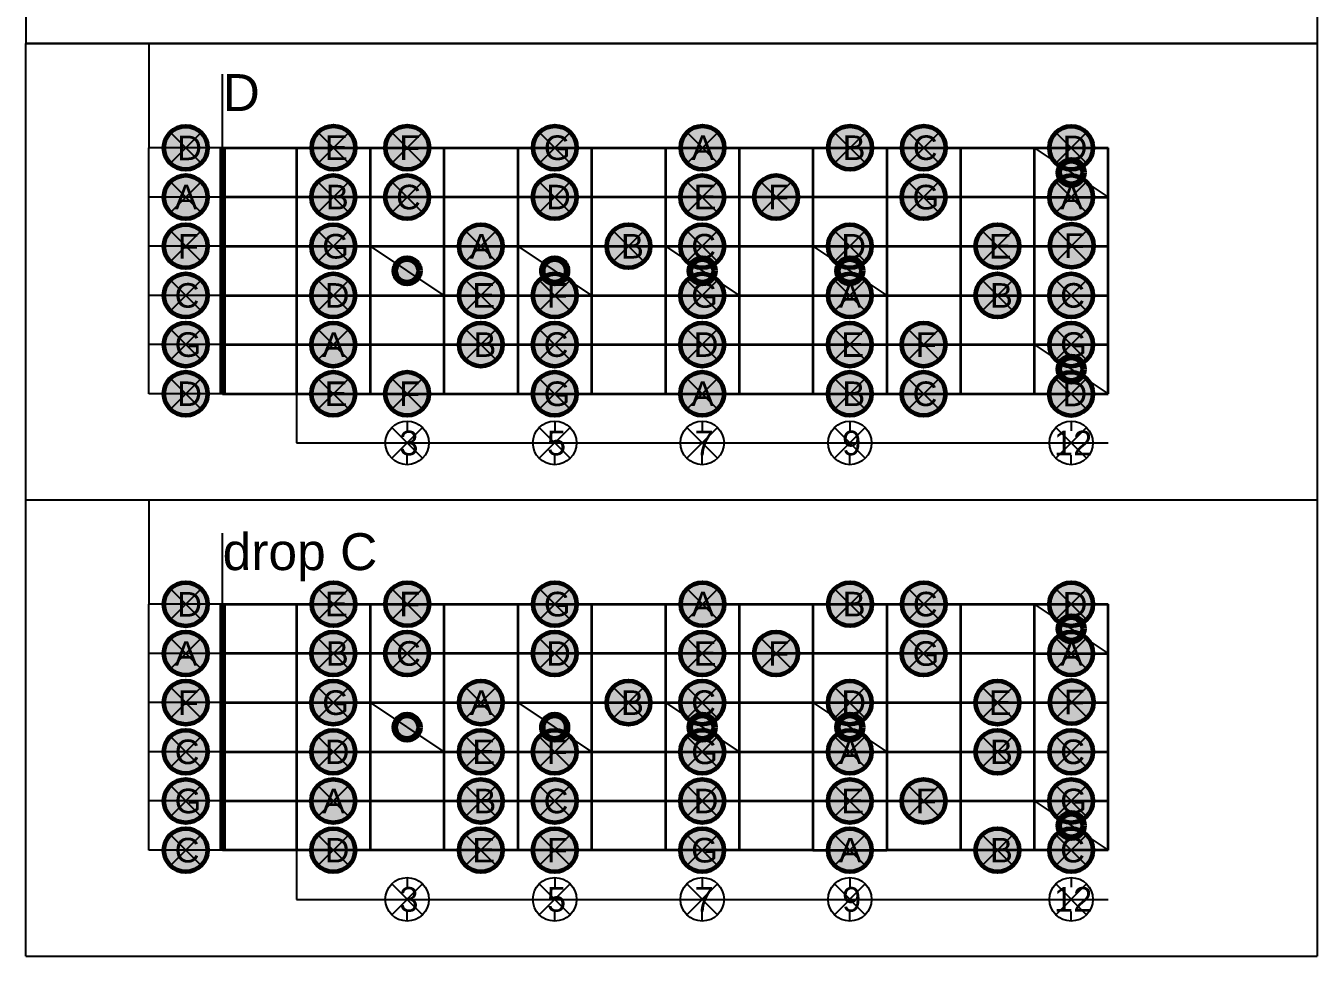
# Model space of a CAD drawing. Header units: inches. Extents: x 25 to 466, y -461 to -164.
# Drawn here: x 177.5 to 387.5, y -461.2 to -309.9 of the extents above; entities that cross this region are included whole.
import ezdxf

# ---------------------------------------------------------------- set-up
doc = ezdxf.new("R2010")
doc.units = ezdxf.units.IN
doc.header["$MEASUREMENT"] = 0
for name, color, linetype, lineweight in [('0th fret', 7, 'Continuous', 120), ('frets', 7, 'Continuous', 35), ('krugovi', 7, 'Continuous', 60), ('linija1mm', 7, 'Continuous', 100)]:
    doc.layers.add(name, color=color, linetype=linetype, lineweight=lineweight)
doc.layers.add('invisible', color=110, linetype='Continuous', plot=False)
doc.layers.add('naslovi', color=5, linetype='Continuous')
doc.styles.get("Standard").update_dxf_attribs({"font": 'arial.ttf'})

msp = doc.modelspace()

# ---------------------------------------------------------------- hatches: boundary and pattern name
at = {"layer": 'frets'}
h = msp.add_hatch(color=255, dxfattribs=at)
h.dxf.hatch_style = 1
edge = h.paths.add_edge_path()
edge.add_arc((203.46, -329.73), 3.54, 0, 360)
h = msp.add_hatch(color=255, dxfattribs=at)
h.dxf.hatch_style = 1
edge = h.paths.add_edge_path()
edge.add_arc((227.49, -329.7), 3.54, 0, 360)
h = msp.add_hatch(color=255, dxfattribs=at)
h.dxf.hatch_style = 1
edge = h.paths.add_edge_path()
edge.add_arc((239.49, -329.7), 3.54, 0, 360)
h = msp.add_hatch(color=255, dxfattribs=at)
h.dxf.hatch_style = 1
edge = h.paths.add_edge_path()
edge.add_arc((263.49, -329.7), 3.54, 0, 360)
h = msp.add_hatch(color=255, dxfattribs=at)
h.dxf.hatch_style = 1
edge = h.paths.add_edge_path()
edge.add_arc((287.49, -329.7), 3.54, 0, 360)
h = msp.add_hatch(color=255, dxfattribs=at)
h.dxf.hatch_style = 1
edge = h.paths.add_edge_path()
edge.add_arc((311.49, -329.7), 3.54, 0, 360)
h = msp.add_hatch(color=255, dxfattribs=at)
h.dxf.hatch_style = 1
edge = h.paths.add_edge_path()
edge.add_arc((323.49, -329.7), 3.54, 0, 360)
h = msp.add_hatch(color=255, dxfattribs=at)
h.dxf.hatch_style = 1
edge = h.paths.add_edge_path()
edge.add_arc((347.46, -329.73), 3.54, 0, 360)
h = msp.add_hatch(color=255, dxfattribs=at)
h.dxf.hatch_style = 1
edge = h.paths.add_edge_path()
edge.add_arc((203.46, -337.73), 3.54, 0, 360)
h = msp.add_hatch(color=255, dxfattribs=at)
h.dxf.hatch_style = 1
edge = h.paths.add_edge_path()
edge.add_arc((227.46, -337.73), 3.54, 0, 360)
h = msp.add_hatch(color=255, dxfattribs=at)
h.dxf.hatch_style = 1
edge = h.paths.add_edge_path()
edge.add_arc((239.46, -337.73), 3.54, 0, 360)
h = msp.add_hatch(color=255, dxfattribs=at)
h.dxf.hatch_style = 1
edge = h.paths.add_edge_path()
edge.add_arc((263.46, -337.73), 3.54, 0, 360)
h = msp.add_hatch(color=255, dxfattribs=at)
h.dxf.hatch_style = 1
edge = h.paths.add_edge_path()
edge.add_arc((287.46, -337.73), 3.54, 0, 360)
h = msp.add_hatch(color=255, dxfattribs=at)
h.dxf.hatch_style = 1
edge = h.paths.add_edge_path()
edge.add_arc((299.46, -337.73), 3.54, 0, 360)
h = msp.add_hatch(color=255, dxfattribs=at)
h.dxf.hatch_style = 1
edge = h.paths.add_edge_path()
edge.add_arc((323.45, -337.74), 3.54, 0, 360)
h = msp.add_hatch(color=255, dxfattribs=at)
h.dxf.hatch_style = 1
edge = h.paths.add_edge_path()
edge.add_arc((347.46, -337.73), 3.54, 0, 360)
h = msp.add_hatch(color=255, dxfattribs=at)
h.dxf.hatch_style = 1
edge = h.paths.add_edge_path()
edge.add_arc((203.46, -345.73), 3.54, 0, 360)
h = msp.add_hatch(color=255, dxfattribs=at)
h.dxf.hatch_style = 1
edge = h.paths.add_edge_path()
edge.add_arc((227.46, -345.73), 3.54, 0, 360)
h = msp.add_hatch(color=255, dxfattribs=at)
h.dxf.hatch_style = 1
edge = h.paths.add_edge_path()
edge.add_arc((251.46, -345.73), 3.54, 0, 360)
h = msp.add_hatch(color=255, dxfattribs=at)
h.dxf.hatch_style = 1
edge = h.paths.add_edge_path()
edge.add_arc((275.46, -345.73), 3.54, 0, 360)
h = msp.add_hatch(color=255, dxfattribs=at)
h.dxf.hatch_style = 1
edge = h.paths.add_edge_path()
edge.add_arc((287.46, -345.73), 3.54, 0, 360)
h = msp.add_hatch(color=255, dxfattribs=at)
h.dxf.hatch_style = 1
edge = h.paths.add_edge_path()
edge.add_arc((311.46, -345.73), 3.54, 0, 360)
h = msp.add_hatch(color=255, dxfattribs=at)
h.dxf.hatch_style = 1
edge = h.paths.add_edge_path()
edge.add_arc((335.46, -345.73), 3.54, 0, 360)
h = msp.add_hatch(color=255, dxfattribs=at)
h.dxf.hatch_style = 1
edge = h.paths.add_edge_path()
edge.add_arc((347.54, -345.64), 3.54, 0, 360)
h = msp.add_hatch(color=255, dxfattribs=at)
h.dxf.hatch_style = 1
edge = h.paths.add_edge_path()
edge.add_arc((203.46, -353.73), 3.54, 0, 360)
h = msp.add_hatch(color=255, dxfattribs=at)
h.dxf.hatch_style = 1
edge = h.paths.add_edge_path()
edge.add_arc((227.46, -353.73), 3.54, 0, 360)
h = msp.add_hatch(color=255, dxfattribs=at)
h.dxf.hatch_style = 1
edge = h.paths.add_edge_path()
edge.add_arc((251.46, -353.73), 3.54, 0, 360)
h = msp.add_hatch(color=255, dxfattribs=at)
h.dxf.hatch_style = 1
edge = h.paths.add_edge_path()
edge.add_arc((263.46, -353.73), 3.54, 0, 360)
h = msp.add_hatch(color=255, dxfattribs=at)
h.dxf.hatch_style = 1
edge = h.paths.add_edge_path()
edge.add_arc((287.46, -353.73), 3.54, 0, 360)
h = msp.add_hatch(color=255, dxfattribs=at)
h.dxf.hatch_style = 1
edge = h.paths.add_edge_path()
edge.add_arc((311.46, -353.73), 3.54, 0, 360)
h = msp.add_hatch(color=255, dxfattribs=at)
h.dxf.hatch_style = 1
edge = h.paths.add_edge_path()
edge.add_arc((335.46, -353.73), 3.54, 0, 360)
h = msp.add_hatch(color=255, dxfattribs=at)
h.dxf.hatch_style = 1
edge = h.paths.add_edge_path()
edge.add_arc((347.46, -353.73), 3.54, 0, 360)
h = msp.add_hatch(color=255, dxfattribs=at)
h.dxf.hatch_style = 1
edge = h.paths.add_edge_path()
edge.add_arc((203.46, -361.73), 3.54, 0, 360)
h = msp.add_hatch(color=255, dxfattribs=at)
h.dxf.hatch_style = 1
edge = h.paths.add_edge_path()
edge.add_arc((227.46, -361.73), 3.54, 0, 360)
h = msp.add_hatch(color=255, dxfattribs=at)
h.dxf.hatch_style = 1
edge = h.paths.add_edge_path()
edge.add_arc((251.46, -361.73), 3.54, 0, 360)
h = msp.add_hatch(color=255, dxfattribs=at)
h.dxf.hatch_style = 1
edge = h.paths.add_edge_path()
edge.add_arc((263.46, -361.73), 3.54, 0, 360)
h = msp.add_hatch(color=255, dxfattribs=at)
h.dxf.hatch_style = 1
edge = h.paths.add_edge_path()
edge.add_arc((287.46, -361.73), 3.54, 0, 360)
h = msp.add_hatch(color=255, dxfattribs=at)
h.dxf.hatch_style = 1
edge = h.paths.add_edge_path()
edge.add_arc((311.46, -361.73), 3.54, 0, 360)
h = msp.add_hatch(color=255, dxfattribs=at)
h.dxf.hatch_style = 1
edge = h.paths.add_edge_path()
edge.add_arc((323.46, -361.73), 3.54, 0, 360)
h = msp.add_hatch(color=255, dxfattribs=at)
h.dxf.hatch_style = 1
edge = h.paths.add_edge_path()
edge.add_arc((347.46, -361.73), 3.54, 0, 360)
h = msp.add_hatch(color=255, dxfattribs=at)
h.dxf.hatch_style = 1
edge = h.paths.add_edge_path()
edge.add_arc((203.46, -369.73), 3.54, 0, 360)
h = msp.add_hatch(color=255, dxfattribs=at)
h.dxf.hatch_style = 1
edge = h.paths.add_edge_path()
edge.add_arc((227.46, -369.73), 3.54, 0, 360)
h = msp.add_hatch(color=255, dxfattribs=at)
h.dxf.hatch_style = 1
edge = h.paths.add_edge_path()
edge.add_arc((239.46, -369.73), 3.54, 0, 360)
h = msp.add_hatch(color=255, dxfattribs=at)
h.dxf.hatch_style = 1
edge = h.paths.add_edge_path()
edge.add_arc((263.46, -369.73), 3.54, 0, 360)
h = msp.add_hatch(color=255, dxfattribs=at)
h.dxf.hatch_style = 1
edge = h.paths.add_edge_path()
edge.add_arc((287.46, -369.73), 3.54, 0, 360)
h = msp.add_hatch(color=255, dxfattribs=at)
h.dxf.hatch_style = 1
edge = h.paths.add_edge_path()
edge.add_arc((311.46, -369.73), 3.54, 0, 360)
h = msp.add_hatch(color=255, dxfattribs=at)
h.dxf.hatch_style = 1
edge = h.paths.add_edge_path()
edge.add_arc((323.46, -369.73), 3.54, 0, 360)
h = msp.add_hatch(color=255, dxfattribs=at)
h.dxf.hatch_style = 1
edge = h.paths.add_edge_path()
edge.add_arc((347.43, -369.76), 3.54, 0, 360)
h = msp.add_hatch(color=255, dxfattribs=at)
h.dxf.hatch_style = 1
edge = h.paths.add_edge_path()
edge.add_arc((203.46, -403.98), 3.54, 0, 360)
h = msp.add_hatch(color=255, dxfattribs=at)
h.dxf.hatch_style = 1
edge = h.paths.add_edge_path()
edge.add_arc((227.49, -403.95), 3.54, 0, 360)
h = msp.add_hatch(color=255, dxfattribs=at)
h.dxf.hatch_style = 1
edge = h.paths.add_edge_path()
edge.add_arc((239.49, -403.95), 3.54, 0, 360)
h = msp.add_hatch(color=255, dxfattribs=at)
h.dxf.hatch_style = 1
edge = h.paths.add_edge_path()
edge.add_arc((263.49, -403.95), 3.54, 0, 360)
h = msp.add_hatch(color=255, dxfattribs=at)
h.dxf.hatch_style = 1
edge = h.paths.add_edge_path()
edge.add_arc((287.49, -403.95), 3.54, 0, 360)
h = msp.add_hatch(color=255, dxfattribs=at)
h.dxf.hatch_style = 1
edge = h.paths.add_edge_path()
edge.add_arc((311.49, -403.95), 3.54, 0, 360)
h = msp.add_hatch(color=255, dxfattribs=at)
h.dxf.hatch_style = 1
edge = h.paths.add_edge_path()
edge.add_arc((323.49, -403.95), 3.54, 0, 360)
h = msp.add_hatch(color=255, dxfattribs=at)
h.dxf.hatch_style = 1
edge = h.paths.add_edge_path()
edge.add_arc((347.46, -403.98), 3.54, 0, 360)
h = msp.add_hatch(color=255, dxfattribs=at)
h.dxf.hatch_style = 1
edge = h.paths.add_edge_path()
edge.add_arc((203.46, -411.98), 3.54, 0, 360)
h = msp.add_hatch(color=255, dxfattribs=at)
h.dxf.hatch_style = 1
edge = h.paths.add_edge_path()
edge.add_arc((227.46, -411.98), 3.54, 0, 360)
h = msp.add_hatch(color=255, dxfattribs=at)
h.dxf.hatch_style = 1
edge = h.paths.add_edge_path()
edge.add_arc((239.46, -411.98), 3.54, 0, 360)
h = msp.add_hatch(color=255, dxfattribs=at)
h.dxf.hatch_style = 1
edge = h.paths.add_edge_path()
edge.add_arc((263.46, -411.98), 3.54, 0, 360)
h = msp.add_hatch(color=255, dxfattribs=at)
h.dxf.hatch_style = 1
edge = h.paths.add_edge_path()
edge.add_arc((287.46, -411.98), 3.54, 0, 360)
h = msp.add_hatch(color=255, dxfattribs=at)
h.dxf.hatch_style = 1
edge = h.paths.add_edge_path()
edge.add_arc((299.46, -411.98), 3.54, 0, 360)
h = msp.add_hatch(color=255, dxfattribs=at)
h.dxf.hatch_style = 1
edge = h.paths.add_edge_path()
edge.add_arc((323.45, -411.99), 3.54, 0, 360)
h = msp.add_hatch(color=255, dxfattribs=at)
h.dxf.hatch_style = 1
edge = h.paths.add_edge_path()
edge.add_arc((347.46, -411.98), 3.54, 0, 360)
h = msp.add_hatch(color=255, dxfattribs=at)
h.dxf.hatch_style = 1
edge = h.paths.add_edge_path()
edge.add_arc((203.46, -419.98), 3.54, 0, 360)
h = msp.add_hatch(color=255, dxfattribs=at)
h.dxf.hatch_style = 1
edge = h.paths.add_edge_path()
edge.add_arc((227.46, -419.98), 3.54, 0, 360)
h = msp.add_hatch(color=255, dxfattribs=at)
h.dxf.hatch_style = 1
edge = h.paths.add_edge_path()
edge.add_arc((251.46, -419.98), 3.54, 0, 360)
h = msp.add_hatch(color=255, dxfattribs=at)
h.dxf.hatch_style = 1
edge = h.paths.add_edge_path()
edge.add_arc((275.46, -419.98), 3.54, 0, 360)
h = msp.add_hatch(color=255, dxfattribs=at)
h.dxf.hatch_style = 1
edge = h.paths.add_edge_path()
edge.add_arc((287.46, -419.98), 3.54, 0, 360)
h = msp.add_hatch(color=255, dxfattribs=at)
h.dxf.hatch_style = 1
edge = h.paths.add_edge_path()
edge.add_arc((311.46, -419.98), 3.54, 0, 360)
h = msp.add_hatch(color=255, dxfattribs=at)
h.dxf.hatch_style = 1
edge = h.paths.add_edge_path()
edge.add_arc((335.46, -419.98), 3.54, 0, 360)
h = msp.add_hatch(color=255, dxfattribs=at)
h.dxf.hatch_style = 1
edge = h.paths.add_edge_path()
edge.add_arc((347.54, -419.89), 3.54, 0, 360)
h = msp.add_hatch(color=255, dxfattribs=at)
h.dxf.hatch_style = 1
edge = h.paths.add_edge_path()
edge.add_arc((203.46, -427.98), 3.54, 0, 360)
h = msp.add_hatch(color=255, dxfattribs=at)
h.dxf.hatch_style = 1
edge = h.paths.add_edge_path()
edge.add_arc((227.46, -427.98), 3.54, 0, 360)
h = msp.add_hatch(color=255, dxfattribs=at)
h.dxf.hatch_style = 1
edge = h.paths.add_edge_path()
edge.add_arc((251.46, -427.98), 3.54, 0, 360)
h = msp.add_hatch(color=255, dxfattribs=at)
h.dxf.hatch_style = 1
edge = h.paths.add_edge_path()
edge.add_arc((263.46, -427.98), 3.54, 0, 360)
h = msp.add_hatch(color=255, dxfattribs=at)
h.dxf.hatch_style = 1
edge = h.paths.add_edge_path()
edge.add_arc((287.46, -427.98), 3.54, 0, 360)
h = msp.add_hatch(color=255, dxfattribs=at)
h.dxf.hatch_style = 1
edge = h.paths.add_edge_path()
edge.add_arc((311.46, -427.98), 3.54, 0, 360)
h = msp.add_hatch(color=255, dxfattribs=at)
h.dxf.hatch_style = 1
edge = h.paths.add_edge_path()
edge.add_arc((335.46, -427.98), 3.54, 0, 360)
h = msp.add_hatch(color=255, dxfattribs=at)
h.dxf.hatch_style = 1
edge = h.paths.add_edge_path()
edge.add_arc((347.46, -427.98), 3.54, 0, 360)
h = msp.add_hatch(color=255, dxfattribs=at)
h.dxf.hatch_style = 1
edge = h.paths.add_edge_path()
edge.add_arc((203.46, -435.98), 3.54, 0, 360)
h = msp.add_hatch(color=255, dxfattribs=at)
h.dxf.hatch_style = 1
edge = h.paths.add_edge_path()
edge.add_arc((227.46, -435.98), 3.54, 0, 360)
h = msp.add_hatch(color=255, dxfattribs=at)
h.dxf.hatch_style = 1
edge = h.paths.add_edge_path()
edge.add_arc((251.46, -435.98), 3.54, 0, 360)
h = msp.add_hatch(color=255, dxfattribs=at)
h.dxf.hatch_style = 1
edge = h.paths.add_edge_path()
edge.add_arc((263.46, -435.98), 3.54, 0, 360)
h = msp.add_hatch(color=255, dxfattribs=at)
h.dxf.hatch_style = 1
edge = h.paths.add_edge_path()
edge.add_arc((287.46, -435.98), 3.54, 0, 360)
h = msp.add_hatch(color=255, dxfattribs=at)
h.dxf.hatch_style = 1
edge = h.paths.add_edge_path()
edge.add_arc((311.46, -435.98), 3.54, 0, 360)
h = msp.add_hatch(color=255, dxfattribs=at)
h.dxf.hatch_style = 1
edge = h.paths.add_edge_path()
edge.add_arc((323.46, -435.98), 3.54, 0, 360)
h = msp.add_hatch(color=255, dxfattribs=at)
h.dxf.hatch_style = 1
edge = h.paths.add_edge_path()
edge.add_arc((347.46, -435.98), 3.54, 0, 360)
h = msp.add_hatch(color=255, dxfattribs=at)
h.dxf.hatch_style = 1
edge = h.paths.add_edge_path()
edge.add_arc((203.46, -443.98), 3.54, 0, 360)
h = msp.add_hatch(color=255, dxfattribs=at)
h.dxf.hatch_style = 1
edge = h.paths.add_edge_path()
edge.add_arc((227.46, -443.98), 3.54, 0, 360)
h = msp.add_hatch(color=255, dxfattribs=at)
h.dxf.hatch_style = 1
edge = h.paths.add_edge_path()
edge.add_arc((251.46, -443.98), 3.54, 0, 360)
h = msp.add_hatch(color=255, dxfattribs=at)
h.dxf.hatch_style = 1
edge = h.paths.add_edge_path()
edge.add_arc((263.46, -443.98), 3.54, 0, 360)
h = msp.add_hatch(color=255, dxfattribs=at)
h.dxf.hatch_style = 1
edge = h.paths.add_edge_path()
edge.add_arc((287.45, -443.99), 3.54, 0, 360)
h = msp.add_hatch(color=255, dxfattribs=at)
h.dxf.hatch_style = 1
edge = h.paths.add_edge_path()
edge.add_arc((311.46, -443.98), 3.54, 0, 360)
h = msp.add_hatch(color=255, dxfattribs=at)
h.dxf.hatch_style = 1
edge = h.paths.add_edge_path()
edge.add_arc((335.46, -443.98), 3.54, 0, 360)
h = msp.add_hatch(color=255, dxfattribs=at)
h.dxf.hatch_style = 1
edge = h.paths.add_edge_path()
edge.add_arc((347.46, -443.98), 3.54, 0, 360)
at = {"layer": 'linija1mm'}
h = msp.add_hatch(color=256, dxfattribs=at)
h.dxf.hatch_style = 1
edge = h.paths.add_edge_path()
edge.add_arc((347.46, -333.73), 2, 0, 360)
h = msp.add_hatch(color=256, dxfattribs=at)
h.dxf.hatch_style = 1
edge = h.paths.add_edge_path()
edge.add_arc((239.46, -349.73), 2, 0, 360)
h = msp.add_hatch(color=256, dxfattribs=at)
h.dxf.hatch_style = 1
edge = h.paths.add_edge_path()
edge.add_arc((263.46, -349.73), 2, 0, 360)
h = msp.add_hatch(color=256, dxfattribs=at)
h.dxf.hatch_style = 1
edge = h.paths.add_edge_path()
edge.add_arc((287.46, -349.73), 2, 0, 360)
h = msp.add_hatch(color=256, dxfattribs=at)
h.dxf.hatch_style = 1
edge = h.paths.add_edge_path()
edge.add_arc((311.46, -349.73), 2, 0, 360)
h = msp.add_hatch(color=256, dxfattribs=at)
h.dxf.hatch_style = 1
edge = h.paths.add_edge_path()
edge.add_arc((347.46, -365.73), 2, 0, 360)
h = msp.add_hatch(color=256, dxfattribs=at)
h.dxf.hatch_style = 1
edge = h.paths.add_edge_path()
edge.add_arc((347.46, -407.98), 2, 0, 360)
h = msp.add_hatch(color=256, dxfattribs=at)
h.dxf.hatch_style = 1
edge = h.paths.add_edge_path()
edge.add_arc((239.46, -423.98), 2, 0, 360)
h = msp.add_hatch(color=256, dxfattribs=at)
h.dxf.hatch_style = 1
edge = h.paths.add_edge_path()
edge.add_arc((263.46, -423.98), 2, 0, 360)
h = msp.add_hatch(color=256, dxfattribs=at)
h.dxf.hatch_style = 1
edge = h.paths.add_edge_path()
edge.add_arc((287.46, -423.98), 2, 0, 360)
h = msp.add_hatch(color=256, dxfattribs=at)
h.dxf.hatch_style = 1
edge = h.paths.add_edge_path()
edge.add_arc((311.46, -423.98), 2, 0, 360)
h = msp.add_hatch(color=256, dxfattribs=at)
h.dxf.hatch_style = 1
edge = h.paths.add_edge_path()
edge.add_arc((347.46, -439.98), 2, 0, 360)

# ---------------------------------------------------------------- linework, layer by layer
for p, q in [((387.46, -312.73), (177.46, -312.73)), ((177.46, -312.73), (387.46, -312.73)), ((308.99, -327.2), (313.99, -332.2)), ((313.99, -327.2), (308.99, -332.2)), ((224.96, -335.23), (229.96, -340.23)), ((229.96, -335.23), (224.96, -340.23)), ((272.96, -343.23), (277.96, -348.23)), ((277.96, -343.23), (272.96, -348.23)), ((332.96, -351.23), (337.96, -356.23)), ((337.96, -351.23), (332.96, -356.23)), ((248.96, -359.23), (253.96, -364.23)), ((253.96, -359.23), (248.96, -364.23)), ((308.96, -367.23), (313.96, -372.23)), ((313.96, -367.23), (308.96, -372.23)), ((177.46, -386.98), (387.46, -386.98)), ((308.99, -401.45), (313.99, -406.45)), ((313.99, -401.45), (308.99, -406.45)), ((224.96, -409.48), (229.96, -414.48)), ((229.96, -409.48), (224.96, -414.48)), ((272.96, -417.48), (277.96, -422.48)), ((277.96, -417.48), (272.96, -422.48)), ((332.96, -425.48), (337.96, -430.48)), ((337.96, -425.48), (332.96, -430.48)), ((248.96, -433.48), (253.96, -438.48)), ((253.96, -433.48), (248.96, -438.48)), ((332.96, -441.48), (337.96, -446.48)), ((337.96, -441.48), (332.96, -446.48))]:
    msp.add_line(p, q)
at = {"layer": '0th fret'}
for p, q in [((209.46, -329.73), (209.46, -369.73)), ((209.46, -403.98), (209.46, -443.98))]:
    msp.add_line(p, q, dxfattribs=at)
at = {"layer": 'frets'}
for p, q in [((209.46, -329.73), (221.46, -329.73)), ((221.46, -329.73), (233.46, -329.73)), ((221.46, -329.73), (221.46, -369.73)), ((233.46, -329.73), (245.46, -329.73)), ((233.46, -329.73), (233.46, -369.73)), ((245.46, -329.73), (257.46, -329.73)), ((245.46, -329.73), (245.46, -369.73)), ((257.46, -329.73), (269.46, -329.73)), ((257.46, -329.73), (257.46, -369.73)), ((269.46, -329.73), (281.46, -329.73)), ((269.46, -329.73), (269.46, -369.73)), ((281.46, -329.73), (293.46, -329.73)), ((281.46, -329.73), (281.46, -369.73)), ((293.46, -329.73), (305.46, -329.73)), ((293.46, -329.73), (293.46, -369.73)), ((305.46, -329.73), (317.46, -329.73)), ((305.46, -329.73), (305.46, -369.73)), ((317.46, -329.73), (329.46, -329.73)), ((317.46, -329.73), (317.46, -369.73)), ((329.46, -329.73), (341.46, -329.73)), ((329.46, -329.73), (329.46, -369.73)), ((341.46, -329.73), (353.46, -329.73)), ((341.46, -329.73), (341.46, -369.73)), ((353.46, -369.73), (353.46, -329.73)), ((221.46, -337.73), (209.46, -337.73)), ((233.46, -337.73), (221.46, -337.73)), ((245.46, -337.73), (233.46, -337.73)), ((257.46, -337.73), (245.46, -337.73)), ((269.46, -337.73), (257.46, -337.73)), ((281.46, -337.73), (269.46, -337.73)), ((293.46, -337.73), (281.46, -337.73)), ((305.46, -337.73), (293.46, -337.73)), ((317.46, -337.73), (305.46, -337.73)), ((329.46, -337.73), (317.46, -337.73)), ((341.46, -337.73), (329.46, -337.73)), ((341.46, -337.73), (353.46, -337.73)), ((209.46, -345.73), (221.46, -345.73)), ((221.46, -345.73), (233.46, -345.73)), ((233.46, -345.73), (245.46, -345.73)), ((245.46, -345.73), (257.46, -345.73)), ((257.46, -345.73), (269.46, -345.73)), ((269.46, -345.73), (281.46, -345.73)), ((281.46, -345.73), (293.46, -345.73)), ((293.46, -345.73), (305.46, -345.73)), ((305.46, -345.73), (317.46, -345.73)), ((317.46, -345.73), (329.46, -345.73)), ((329.46, -345.73), (341.46, -345.73)), ((341.46, -345.73), (353.46, -345.73)), ((209.46, -353.73), (221.46, -353.73)), ((221.46, -353.73), (233.46, -353.73)), ((233.46, -353.73), (245.46, -353.73)), ((245.46, -353.73), (257.46, -353.73)), ((257.46, -353.73), (269.46, -353.73)), ((269.46, -353.73), (281.46, -353.73)), ((281.46, -353.73), (293.46, -353.73)), ((293.46, -353.73), (305.46, -353.73)), ((305.46, -353.73), (317.46, -353.73)), ((317.46, -353.73), (329.46, -353.73)), ((329.46, -353.73), (341.46, -353.73)), ((341.46, -353.73), (353.46, -353.73)), ((209.46, -361.73), (221.46, -361.73)), ((221.46, -361.73), (233.46, -361.73)), ((233.46, -361.73), (245.46, -361.73)), ((245.46, -361.73), (257.46, -361.73)), ((257.46, -361.73), (269.46, -361.73)), ((269.46, -361.73), (281.46, -361.73)), ((281.46, -361.73), (293.46, -361.73)), ((293.46, -361.73), (305.46, -361.73)), ((305.46, -361.73), (317.46, -361.73)), ((317.46, -361.73), (329.46, -361.73)), ((329.46, -361.73), (341.46, -361.73)), ((341.46, -361.73), (353.46, -361.73)), ((209.46, -369.73), (221.46, -369.73)), ((221.46, -369.73), (233.46, -369.73)), ((233.46, -369.73), (245.46, -369.73)), ((245.46, -369.73), (257.46, -369.73)), ((257.46, -369.73), (269.46, -369.73)), ((269.46, -369.73), (281.46, -369.73)), ((281.46, -369.73), (293.46, -369.73)), ((293.46, -369.73), (305.46, -369.73)), ((305.46, -369.73), (317.46, -369.73)), ((317.46, -369.73), (329.46, -369.73)), ((329.46, -369.73), (341.46, -369.73)), ((341.46, -369.73), (353.46, -369.73)), ((209.46, -403.98), (221.46, -403.98)), ((221.46, -403.98), (233.46, -403.98)), ((221.46, -403.98), (221.46, -443.98)), ((233.46, -403.98), (245.46, -403.98)), ((233.46, -403.98), (233.46, -443.98)), ((245.46, -403.98), (257.46, -403.98)), ((245.46, -403.98), (245.46, -443.98)), ((257.46, -403.98), (269.46, -403.98)), ((257.46, -403.98), (257.46, -443.98)), ((269.46, -403.98), (281.46, -403.98)), ((269.46, -403.98), (269.46, -443.98)), ((281.46, -403.98), (293.46, -403.98)), ((281.46, -403.98), (281.46, -443.98)), ((293.46, -403.98), (305.46, -403.98)), ((293.46, -403.98), (293.46, -443.98)), ((305.46, -403.98), (317.46, -403.98)), ((305.46, -403.98), (305.46, -443.98)), ((317.46, -403.98), (329.46, -403.98)), ((317.46, -403.98), (317.46, -443.98)), ((329.46, -403.98), (341.46, -403.98)), ((329.46, -403.98), (329.46, -443.98)), ((341.46, -403.98), (353.46, -403.98)), ((341.46, -403.98), (341.46, -443.98)), ((353.46, -443.98), (353.46, -403.98)), ((221.46, -411.98), (209.46, -411.98)), ((233.46, -411.98), (221.46, -411.98)), ((245.46, -411.98), (233.46, -411.98)), ((257.46, -411.98), (245.46, -411.98)), ((269.46, -411.98), (257.46, -411.98)), ((281.46, -411.98), (269.46, -411.98)), ((293.46, -411.98), (281.46, -411.98)), ((305.46, -411.98), (293.46, -411.98)), ((317.46, -411.98), (305.46, -411.98)), ((329.46, -411.98), (317.46, -411.98)), ((341.46, -411.98), (329.46, -411.98)), ((341.46, -411.98), (353.46, -411.98)), ((209.46, -419.98), (221.46, -419.98)), ((221.46, -419.98), (233.46, -419.98)), ((233.46, -419.98), (245.46, -419.98)), ((245.46, -419.98), (257.46, -419.98)), ((257.46, -419.98), (269.46, -419.98)), ((269.46, -419.98), (281.46, -419.98)), ((281.46, -419.98), (293.46, -419.98)), ((293.46, -419.98), (305.46, -419.98)), ((305.46, -419.98), (317.46, -419.98)), ((317.46, -419.98), (329.46, -419.98)), ((329.46, -419.98), (341.46, -419.98)), ((341.46, -419.98), (353.46, -419.98)), ((209.46, -427.98), (221.46, -427.98)), ((221.46, -427.98), (233.46, -427.98)), ((233.46, -427.98), (245.46, -427.98)), ((245.46, -427.98), (257.46, -427.98)), ((257.46, -427.98), (269.46, -427.98)), ((269.46, -427.98), (281.46, -427.98)), ((281.46, -427.98), (293.46, -427.98)), ((293.46, -427.98), (305.46, -427.98)), ((305.46, -427.98), (317.46, -427.98)), ((317.46, -427.98), (329.46, -427.98)), ((329.46, -427.98), (341.46, -427.98)), ((341.46, -427.98), (353.46, -427.98)), ((209.46, -435.98), (221.46, -435.98)), ((221.46, -435.98), (233.46, -435.98)), ((233.46, -435.98), (245.46, -435.98)), ((245.46, -435.98), (257.46, -435.98)), ((257.46, -435.98), (269.46, -435.98)), ((269.46, -435.98), (281.46, -435.98)), ((281.46, -435.98), (293.46, -435.98)), ((293.46, -435.98), (305.46, -435.98)), ((305.46, -435.98), (317.46, -435.98)), ((317.46, -435.98), (329.46, -435.98)), ((329.46, -435.98), (341.46, -435.98)), ((341.46, -435.98), (353.46, -435.98)), ((221.46, -443.98), (209.46, -443.98)), ((233.46, -443.98), (221.46, -443.98)), ((245.46, -443.98), (233.46, -443.98)), ((257.46, -443.98), (245.46, -443.98)), ((269.46, -443.98), (257.46, -443.98)), ((281.46, -443.98), (269.46, -443.98)), ((293.46, -443.98), (281.46, -443.98)), ((305.46, -443.98), (293.46, -443.98)), ((305.46, -443.98), (317.46, -443.98)), ((329.46, -443.98), (317.46, -443.98)), ((341.46, -443.98), (329.46, -443.98)), ((353.46, -443.98), (341.46, -443.98))]:
    msp.add_line(p, q, dxfattribs=at)
at = {"layer": 'invisible'}
for p, q in [((177.46, -164.23), (177.46, -312.73)), ((387.46, -164.23), (387.46, -312.73)), ((177.46, -312.73), (197.46, -312.73)), ((177.46, -461.23), (177.46, -312.73)), ((197.46, -312.73), (197.46, -329.73)), ((387.46, -312.73), (387.46, -461.23)), ((209.46, -329.73), (209.46, -317.73)), ((200.96, -327.23), (205.96, -332.23)), ((205.96, -327.23), (200.96, -332.23)), ((224.99, -327.2), (229.99, -332.2)), ((229.99, -327.2), (224.99, -332.2)), ((236.99, -327.2), (241.99, -332.2)), ((241.99, -327.2), (236.99, -332.2)), ((260.99, -327.2), (265.99, -332.2)), ((265.99, -327.2), (260.99, -332.2)), ((284.99, -327.2), (289.99, -332.2)), ((289.99, -327.2), (284.99, -332.2)), ((320.99, -327.2), (325.99, -332.2)), ((325.99, -327.2), (320.99, -332.2)), ((344.96, -327.23), (349.96, -332.23)), ((349.96, -327.23), (344.96, -332.23)), ((209.46, -329.73), (197.46, -329.73)), ((197.46, -369.73), (197.46, -329.73)), ((341.46, -329.73), (353.46, -337.73)), ((200.96, -335.23), (205.96, -340.23)), ((205.96, -335.23), (200.96, -340.23)), ((236.96, -335.23), (241.96, -340.23)), ((241.96, -335.23), (236.96, -340.23)), ((260.96, -335.23), (265.96, -340.23)), ((265.96, -335.23), (260.96, -340.23)), ((284.96, -335.23), (289.96, -340.23)), ((289.96, -335.23), (284.96, -340.23)), ((296.96, -335.23), (301.96, -340.23)), ((301.96, -335.23), (296.96, -340.23)), ((320.95, -335.24), (325.95, -340.24)), ((325.95, -335.24), (320.95, -340.24)), ((344.96, -335.23), (349.96, -340.23)), ((349.96, -335.23), (344.96, -340.23)), ((209.46, -337.73), (197.46, -337.73)), ((200.96, -343.23), (205.96, -348.23)), ((205.96, -343.23), (200.96, -348.23)), ((224.96, -343.23), (229.96, -348.23)), ((229.96, -343.23), (224.96, -348.23)), ((248.96, -343.23), (253.96, -348.23)), ((253.96, -343.23), (248.96, -348.23)), ((284.96, -343.23), (289.96, -348.23)), ((289.96, -343.23), (284.96, -348.23)), ((308.96, -343.23), (313.96, -348.23)), ((313.96, -343.23), (308.96, -348.23)), ((332.96, -343.23), (337.96, -348.23)), ((337.96, -343.23), (332.96, -348.23)), ((345.04, -343.14), (350.04, -348.14)), ((350.04, -343.14), (345.04, -348.14)), ((209.46, -345.73), (197.46, -345.73)), ((233.46, -345.73), (245.46, -353.73)), ((257.46, -345.73), (269.46, -353.73)), ((281.46, -345.73), (293.46, -353.73)), ((305.46, -345.73), (317.46, -353.73)), ((200.96, -351.23), (205.96, -356.23)), ((205.96, -351.23), (200.96, -356.23)), ((224.96, -351.23), (229.96, -356.23)), ((229.96, -351.23), (224.96, -356.23)), ((248.96, -351.23), (253.96, -356.23)), ((253.96, -351.23), (248.96, -356.23)), ((260.96, -351.23), (265.96, -356.23)), ((265.96, -351.23), (260.96, -356.23)), ((284.96, -351.23), (289.96, -356.23)), ((289.96, -351.23), (284.96, -356.23)), ((308.96, -351.23), (313.96, -356.23)), ((313.96, -351.23), (308.96, -356.23)), ((344.96, -351.23), (349.96, -356.23)), ((349.96, -351.23), (344.96, -356.23)), ((209.46, -353.73), (197.46, -353.73)), ((200.96, -359.23), (205.96, -364.23)), ((205.96, -359.23), (200.96, -364.23)), ((224.96, -359.23), (229.96, -364.23)), ((229.96, -359.23), (224.96, -364.23)), ((260.96, -359.23), (265.96, -364.23)), ((265.96, -359.23), (260.96, -364.23)), ((284.96, -359.23), (289.96, -364.23)), ((289.96, -359.23), (284.96, -364.23)), ((308.96, -359.23), (313.96, -364.23)), ((313.96, -359.23), (308.96, -364.23)), ((320.96, -359.23), (325.96, -364.23)), ((325.96, -359.23), (320.96, -364.23)), ((344.96, -359.23), (349.96, -364.23)), ((349.96, -359.23), (344.96, -364.23)), ((209.46, -361.73), (197.46, -361.73)), ((341.46, -361.73), (353.46, -369.73)), ((200.96, -367.23), (205.96, -372.23)), ((205.96, -367.23), (200.96, -372.23)), ((224.96, -367.23), (229.96, -372.23)), ((229.96, -367.23), (224.96, -372.23)), ((236.96, -367.23), (241.96, -372.23)), ((241.96, -367.23), (236.96, -372.23)), ((260.96, -367.23), (265.96, -372.23)), ((265.96, -367.23), (260.96, -372.23)), ((284.96, -367.23), (289.96, -372.23)), ((289.96, -367.23), (284.96, -372.23)), ((320.96, -367.23), (325.96, -372.23)), ((325.96, -367.23), (320.96, -372.23)), ((344.93, -367.26), (349.93, -372.26)), ((349.93, -367.26), (344.93, -372.26)), ((209.46, -369.73), (197.46, -369.73)), ((221.46, -369.73), (221.46, -377.73)), ((236.96, -375.23), (241.96, -380.23)), ((241.96, -375.23), (236.96, -380.23)), ((239.46, -374.19), (239.46, -375.74)), ((260.96, -375.23), (265.96, -380.23)), ((265.96, -375.23), (260.96, -380.23)), ((263.46, -374.19), (263.46, -375.74)), ((284.96, -375.23), (289.96, -380.23)), ((289.96, -375.23), (284.96, -380.23)), ((287.46, -374.19), (287.46, -375.74)), ((308.96, -375.23), (313.96, -380.23)), ((313.96, -375.23), (308.96, -380.23)), ((311.46, -374.19), (311.46, -375.74)), ((344.96, -375.23), (349.96, -380.23)), ((349.96, -375.23), (344.96, -380.23)), ((347.46, -374.19), (347.46, -375.74)), ((221.46, -377.73), (233.46, -377.73)), ((233.46, -377.73), (245.46, -377.73)), ((245.46, -377.73), (257.46, -377.73)), ((257.46, -377.73), (269.46, -377.73)), ((269.46, -377.73), (281.46, -377.73)), ((281.46, -377.73), (293.46, -377.73)), ((293.46, -377.73), (305.46, -377.73)), ((305.46, -377.73), (317.46, -377.73)), ((317.46, -377.73), (329.46, -377.73)), ((329.46, -377.73), (341.46, -377.73)), ((341.46, -377.73), (353.46, -377.73)), ((239.46, -381.26), (239.46, -379.71)), ((263.46, -381.26), (263.46, -379.71)), ((287.46, -381.26), (287.46, -379.71)), ((311.46, -381.26), (311.46, -379.71)), ((347.46, -381.26), (347.46, -379.71)), ((177.46, -386.98), (197.46, -386.98)), ((197.46, -386.98), (197.46, -403.98)), ((209.46, -404.42), (209.46, -392.42)), ((200.96, -401.48), (205.96, -406.48)), ((205.96, -401.48), (200.96, -406.48)), ((224.99, -401.45), (229.99, -406.45)), ((229.99, -401.45), (224.99, -406.45)), ((236.99, -401.45), (241.99, -406.45)), ((241.99, -401.45), (236.99, -406.45)), ((260.99, -401.45), (265.99, -406.45)), ((265.99, -401.45), (260.99, -406.45)), ((284.99, -401.45), (289.99, -406.45)), ((289.99, -401.45), (284.99, -406.45)), ((320.99, -401.45), (325.99, -406.45)), ((325.99, -401.45), (320.99, -406.45)), ((344.96, -401.48), (349.96, -406.48)), ((349.96, -401.48), (344.96, -406.48)), ((209.46, -403.98), (197.46, -403.98)), ((197.46, -443.98), (197.46, -403.98)), ((341.46, -403.98), (353.46, -411.98)), ((200.96, -409.48), (205.96, -414.48)), ((205.96, -409.48), (200.96, -414.48)), ((236.96, -409.48), (241.96, -414.48)), ((241.96, -409.48), (236.96, -414.48)), ((260.96, -409.48), (265.96, -414.48)), ((265.96, -409.48), (260.96, -414.48)), ((284.96, -409.48), (289.96, -414.48)), ((289.96, -409.48), (284.96, -414.48)), ((296.96, -409.48), (301.96, -414.48)), ((301.96, -409.48), (296.96, -414.48)), ((320.95, -409.49), (325.95, -414.49)), ((325.95, -409.49), (320.95, -414.49)), ((344.96, -409.48), (349.96, -414.48)), ((349.96, -409.48), (344.96, -414.48)), ((209.46, -411.98), (197.46, -411.98)), ((200.96, -417.48), (205.96, -422.48)), ((205.96, -417.48), (200.96, -422.48)), ((224.96, -417.48), (229.96, -422.48)), ((229.96, -417.48), (224.96, -422.48)), ((248.96, -417.48), (253.96, -422.48)), ((253.96, -417.48), (248.96, -422.48)), ((284.96, -417.48), (289.96, -422.48)), ((289.96, -417.48), (284.96, -422.48)), ((308.96, -417.48), (313.96, -422.48)), ((313.96, -417.48), (308.96, -422.48)), ((332.96, -417.48), (337.96, -422.48)), ((337.96, -417.48), (332.96, -422.48)), ((345.04, -417.39), (350.04, -422.39)), ((350.04, -417.39), (345.04, -422.39)), ((209.46, -419.98), (197.46, -419.98)), ((233.46, -419.98), (245.46, -427.98)), ((257.46, -419.98), (269.46, -427.98)), ((281.46, -419.98), (293.46, -427.98)), ((305.46, -419.98), (317.46, -427.98)), ((200.96, -425.48), (205.96, -430.48)), ((205.96, -425.48), (200.96, -430.48)), ((224.96, -425.48), (229.96, -430.48)), ((229.96, -425.48), (224.96, -430.48)), ((248.96, -425.48), (253.96, -430.48)), ((253.96, -425.48), (248.96, -430.48)), ((260.96, -425.48), (265.96, -430.48)), ((265.96, -425.48), (260.96, -430.48)), ((284.96, -425.48), (289.96, -430.48)), ((289.96, -425.48), (284.96, -430.48)), ((308.96, -425.48), (313.96, -430.48)), ((313.96, -425.48), (308.96, -430.48)), ((344.96, -425.48), (349.96, -430.48)), ((349.96, -425.48), (344.96, -430.48)), ((209.46, -427.98), (197.46, -427.98)), ((200.96, -433.48), (205.96, -438.48)), ((205.96, -433.48), (200.96, -438.48)), ((224.96, -433.48), (229.96, -438.48)), ((229.96, -433.48), (224.96, -438.48)), ((260.96, -433.48), (265.96, -438.48)), ((265.96, -433.48), (260.96, -438.48)), ((284.96, -433.48), (289.96, -438.48)), ((289.96, -433.48), (284.96, -438.48)), ((308.96, -433.48), (313.96, -438.48)), ((313.96, -433.48), (308.96, -438.48)), ((320.96, -433.48), (325.96, -438.48)), ((325.96, -433.48), (320.96, -438.48)), ((344.96, -433.48), (349.96, -438.48)), ((349.96, -433.48), (344.96, -438.48)), ((209.46, -435.98), (197.46, -435.98)), ((341.46, -435.98), (353.46, -443.98)), ((200.96, -441.48), (205.96, -446.48)), ((205.96, -441.48), (200.96, -446.48)), ((224.96, -441.48), (229.96, -446.48)), ((229.96, -441.48), (224.96, -446.48)), ((248.96, -441.48), (253.96, -446.48)), ((253.96, -441.48), (248.96, -446.48)), ((260.96, -441.48), (265.96, -446.48)), ((265.96, -441.48), (260.96, -446.48)), ((284.95, -441.49), (289.95, -446.49)), ((289.95, -441.49), (284.95, -446.49)), ((308.96, -441.48), (313.96, -446.48)), ((313.96, -441.48), (308.96, -446.48)), ((344.96, -441.48), (349.96, -446.48)), ((349.96, -441.48), (344.96, -446.48)), ((209.46, -443.98), (197.46, -443.98)), ((221.46, -443.98), (221.46, -451.98)), ((239.46, -448.44), (239.46, -449.99)), ((263.46, -448.44), (263.46, -449.99)), ((287.46, -448.44), (287.46, -449.99)), ((311.46, -448.44), (311.46, -449.99)), ((347.46, -448.44), (347.46, -449.99)), ((236.96, -449.48), (241.96, -454.48)), ((241.96, -449.48), (236.96, -454.48)), ((260.96, -449.48), (265.96, -454.48)), ((265.96, -449.48), (260.96, -454.48)), ((284.96, -449.48), (289.96, -454.48)), ((289.96, -449.48), (284.96, -454.48)), ((308.96, -449.48), (313.96, -454.48)), ((313.96, -449.48), (308.96, -454.48)), ((344.96, -449.48), (349.96, -454.48)), ((349.96, -449.48), (344.96, -454.48)), ((221.46, -451.98), (233.46, -451.98)), ((233.46, -451.98), (245.46, -451.98)), ((245.46, -451.98), (257.46, -451.98)), ((257.46, -451.98), (269.46, -451.98)), ((269.46, -451.98), (281.46, -451.98)), ((281.46, -451.98), (293.46, -451.98)), ((293.46, -451.98), (305.46, -451.98)), ((305.46, -451.98), (317.46, -451.98)), ((317.46, -451.98), (329.46, -451.98)), ((329.46, -451.98), (341.46, -451.98)), ((341.46, -451.98), (353.46, -451.98)), ((239.46, -455.51), (239.46, -453.96)), ((263.46, -455.51), (263.46, -453.96)), ((287.46, -455.51), (287.46, -453.96)), ((311.46, -455.51), (311.46, -453.96)), ((347.46, -455.51), (347.46, -453.96)), ((177.46, -461.23), (387.46, -461.23)), ((177.46, -461.23), (197.46, -461.23))]:
    msp.add_line(p, q, dxfattribs=at)
for centre in [(239.46, -377.73), (263.46, -377.73), (287.46, -377.73), (311.46, -377.73), (347.46, -377.73), (239.46, -451.98), (263.46, -451.98), (287.46, -451.98), (311.46, -451.98), (347.46, -451.98)]:
    msp.add_circle(centre, 3.54, dxfattribs=at)
at = {"layer": 'krugovi'}
for centre in [(203.46, -329.73), (227.49, -329.7), (239.49, -329.7), (263.49, -329.7), (287.49, -329.7), (311.49, -329.7), (323.49, -329.7), (347.46, -329.73), (203.46, -337.73), (227.46, -337.73), (239.46, -337.73), (263.46, -337.73), (287.46, -337.73), (299.46, -337.73), (323.45, -337.74), (347.46, -337.73), (203.46, -345.73), (227.46, -345.73), (251.46, -345.73), (275.46, -345.73), (287.46, -345.73), (311.46, -345.73), (335.46, -345.73), (347.54, -345.64), (203.46, -353.73), (227.46, -353.73), (251.46, -353.73), (263.46, -353.73), (287.46, -353.73), (311.46, -353.73), (335.46, -353.73), (347.46, -353.73), (203.46, -361.73), (227.46, -361.73), (251.46, -361.73), (263.46, -361.73), (287.46, -361.73), (311.46, -361.73), (323.46, -361.73), (347.46, -361.73), (203.46, -369.73), (227.46, -369.73), (239.46, -369.73), (263.46, -369.73), (287.46, -369.73), (311.46, -369.73), (323.46, -369.73), (347.43, -369.76), (203.46, -403.98), (227.49, -403.95), (239.49, -403.95), (263.49, -403.95), (287.49, -403.95), (311.49, -403.95), (323.49, -403.95), (347.46, -403.98), (203.46, -411.98), (227.46, -411.98), (239.46, -411.98), (263.46, -411.98), (287.46, -411.98), (299.46, -411.98), (323.45, -411.99), (347.46, -411.98), (203.46, -419.98), (227.46, -419.98), (251.46, -419.98), (275.46, -419.98), (287.46, -419.98), (311.46, -419.98), (335.46, -419.98), (347.54, -419.89), (203.46, -427.98), (227.46, -427.98), (251.46, -427.98), (263.46, -427.98), (287.46, -427.98), (311.46, -427.98), (335.46, -427.98), (347.46, -427.98), (203.46, -435.98), (227.46, -435.98), (251.46, -435.98), (263.46, -435.98), (287.46, -435.98), (311.46, -435.98), (323.46, -435.98), (347.46, -435.98), (203.46, -443.98), (227.46, -443.98), (251.46, -443.98), (263.46, -443.98), (287.45, -443.99), (311.46, -443.98), (335.46, -443.98), (347.46, -443.98)]:
    msp.add_circle(centre, 3.54, dxfattribs=at)
at = {"layer": 'linija1mm'}
for centre in [(347.46, -333.73), (239.46, -349.73), (263.46, -349.73), (287.46, -349.73), (311.46, -349.73), (347.46, -365.73), (347.46, -407.98), (239.46, -423.98), (263.46, -423.98), (287.46, -423.98), (311.46, -423.98), (347.46, -439.98)]:
    msp.add_circle(centre, 2, dxfattribs=at)

# ---------------------------------------------------------------- texts
at = {"char_height": 4, "attachment_point": 1}
for s, width, insert in [('D', 2, (202.06, -327.73)), ('E', 2.5, (226.07, -327.7)), ('F', 2.5, (238.19, -327.7)), ('G', 2.5, (261.7, -327.7)), ('A', 2.5, (285.7, -327.7)), ('B', 2.5, (310.28, -327.7)), ('C', 2.5, (321.7, -327.7)), ('D', 2, (346.06, -327.73)), ('A', 2.5, (201.66, -335.73)), ('B', 2.5, (226.24, -335.73)), ('C', 2.5, (237.66, -335.73)), ('D', 2, (262.06, -335.73)), ('E', 2.5, (286.04, -335.73)), ('F', 2.5, (298.16, -335.73)), ('G', 2.5, (321.65, -335.74)), ('A', 2.5, (345.66, -335.73)), ('F', 2.5, (202.16, -343.73)), ('G', 2.5, (225.66, -343.73)), ('A', 2.5, (249.66, -343.73)), ('B', 2.5, (274.24, -343.73)), ('C', 2.5, (285.66, -343.73)), ('D', 2, (310.06, -343.73)), ('E', 2.5, (334.04, -343.73)), ('F', 2.5, (346.24, -343.64)), ('C', 2.5, (201.66, -351.73)), ('D', 2, (226.06, -351.73)), ('E', 2.5, (250.04, -351.73)), ('F', 2.5, (262.16, -351.73)), ('G', 2.5, (285.66, -351.73)), ('A', 2.5, (309.66, -351.73)), ('B', 2.5, (334.24, -351.73)), ('C', 2.5, (345.66, -351.73)), ('G', 2.5, (201.66, -359.73)), ('A', 2.5, (225.66, -359.73)), ('B', 2.5, (250.24, -359.73)), ('C', 2.5, (261.66, -359.73)), ('D', 2, (286.06, -359.73)), ('E', 2.5, (310.04, -359.73)), ('F', 2.5, (322.16, -359.73)), ('G', 2.5, (345.66, -359.73)), ('D', 2, (202.06, -367.73)), ('E', 2.5, (226.04, -367.73)), ('F', 2.5, (238.16, -367.73)), ('G', 2.5, (261.66, -367.73)), ('A', 2.5, (285.66, -367.73)), ('B', 2.5, (310.24, -367.73)), ('C', 2.5, (321.66, -367.73)), ('D', 2, (346.03, -367.76)), ('3', 2.5, (238.2, -375.74)), ('5', 2.5, (262.2, -375.74)), ('7', 2.5, (286.2, -375.74)), ('9', 2.5, (310.2, -375.74)), ('12', 2.5, (344.67, -375.74)), ('D', 2, (202.06, -401.98)), ('E', 2.5, (226.07, -401.95)), ('F', 2.5, (238.19, -401.95)), ('G', 2.5, (261.7, -401.95)), ('A', 2.5, (285.7, -401.95)), ('B', 2.5, (310.28, -401.95)), ('C', 2.5, (321.7, -401.95)), ('D', 2, (346.06, -401.98)), ('A', 2.5, (201.66, -409.98)), ('B', 2.5, (226.24, -409.98)), ('C', 2.5, (237.66, -409.98)), ('D', 2, (262.06, -409.98)), ('E', 2.5, (286.04, -409.98)), ('F', 2.5, (298.16, -409.98)), ('G', 2.5, (321.65, -409.99)), ('A', 2.5, (345.66, -409.98)), ('F', 2.5, (346.24, -417.89)), ('F', 2.5, (202.16, -417.98)), ('G', 2.5, (225.66, -417.98)), ('A', 2.5, (249.66, -417.98)), ('B', 2.5, (274.24, -417.98)), ('C', 2.5, (285.66, -417.98)), ('D', 2, (310.06, -417.98)), ('E', 2.5, (334.04, -417.98)), ('C', 2.5, (201.66, -425.98)), ('D', 2, (226.06, -425.98)), ('E', 2.5, (250.04, -425.98)), ('F', 2.5, (262.16, -425.98)), ('G', 2.5, (285.66, -425.98)), ('A', 2.5, (309.66, -425.98)), ('B', 2.5, (334.24, -425.98)), ('C', 2.5, (345.66, -425.98)), ('G', 2.5, (201.66, -433.98)), ('A', 2.5, (225.66, -433.98)), ('B', 2.5, (250.24, -433.98)), ('C', 2.5, (261.66, -433.98)), ('D', 2, (286.06, -433.98)), ('E', 2.5, (310.04, -433.98)), ('F', 2.5, (322.16, -433.98)), ('G', 2.5, (345.66, -433.98)), ('C', 2.5, (201.66, -441.98)), ('D', 2, (226.06, -441.98)), ('E', 2.5, (250.04, -441.98)), ('F', 2.5, (262.16, -441.98)), ('G', 2.5, (285.65, -441.99)), ('A', 2.5, (309.66, -441.98)), ('B', 2.5, (334.24, -441.98)), ('C', 2.5, (345.66, -441.98)), ('3', 2.5, (238.2, -449.99)), ('5', 2.5, (262.2, -449.99)), ('7', 2.5, (286.2, -449.99)), ('9', 2.5, (310.2, -449.99)), ('12', 2.5, (344.67, -449.99))]:
    msp.add_mtext_dynamic_manual_height_columns(s, width=width, gutter_width=1, heights=[0], dxfattribs=dict(at, insert=insert))
at = {"layer": 'naslovi', "char_height": 6, "attachment_point": 1}
for s, insert in [('D', (209.46, -317.73)), ('drop C', (209.46, -392.42))]:
    msp.add_mtext_dynamic_manual_height_columns(s, width=62.7079, gutter_width=1, heights=[0], dxfattribs=dict(at, insert=insert))

doc.saveas('drawing.dxf')
